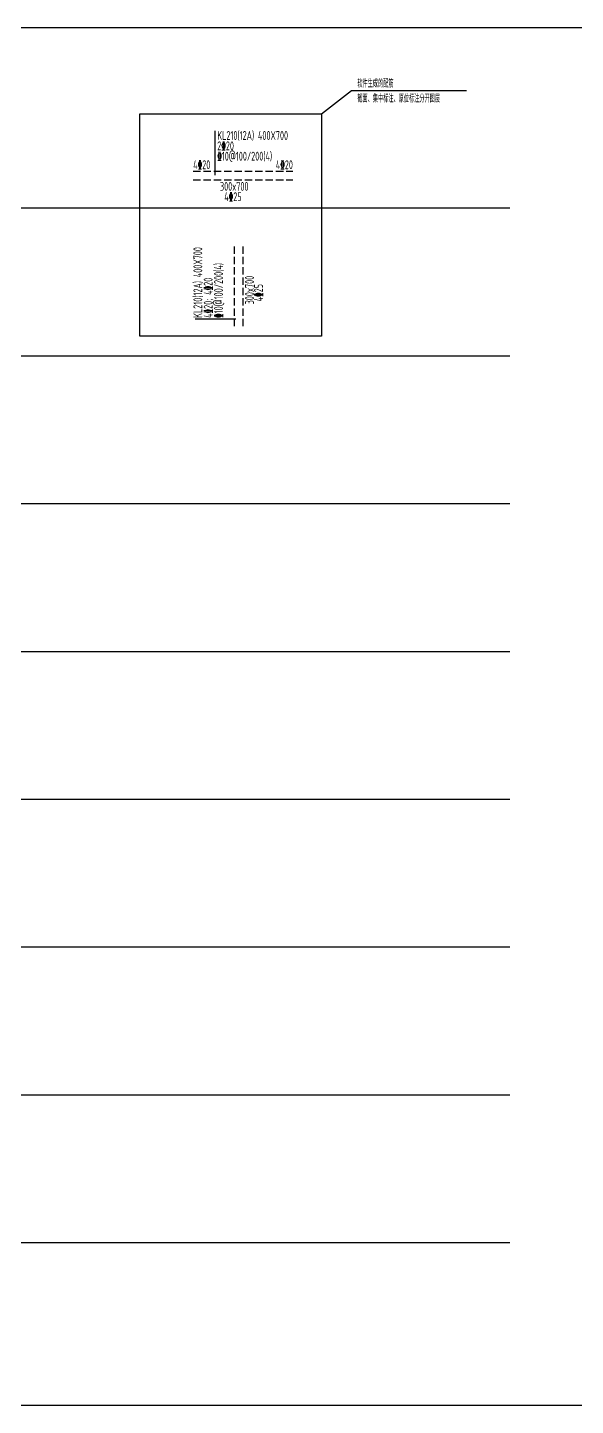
# Model space of a CAD drawing. Extents: x -469675 to 2400000, y -476501 to 2085364.
# Drawn here: x 62966 to 81502, y -250508 to -203900 of the extents above; entities that cross this region are included whole.
import ezdxf

# ---------------------------------------------------------------- set-up
doc = ezdxf.new("R2010")
doc.units = 0
doc.header["$LTSCALE"] = 1000
doc.header["$MEASUREMENT"] = 0
doc.linetypes.add('DASH', pattern=[0.35, 0.25, -0.1])
doc.layers.get('Defpoints').update_dxf_attribs({"linetype": 'CONTINUOUS'})
for name, color, linetype in [('C-BEAM', 4, 'DASH'), ('C-BEAM_J_REIN_HOR', 3, 'CONTINUOUS'), ('C-BEAM_J_REIN_VER', 4, 'CONTINUOUS'), ('C-BEAM_J_TEXT_HOR', 200, 'CONTINUOUS'), ('C-BEAM_J_TEXT_VER', 200, 'CONTINUOUS'), ('C-BEAM_Y_REIN_HOR', 3, 'CONTINUOUS'), ('C-BEAM_Y_REIN_VER', 4, 'CONTINUOUS'), ('C-BEAM_Y_TEXT_HOR', 200, 'CONTINUOUS'), ('C-BEAM_Y_TEXT_VER', 200, 'CONTINUOUS')]:
    doc.layers.add(name, color=color, linetype=linetype)
doc.layers.add('C-注释', color=30, linetype='CONTINUOUS', plot=False)
doc.styles.add('GBSTYLE', font='gbxwxt.shx', dxfattribs={"width": 0.7, "bigfont": 'gbhzfs.shx'})
doc.styles.add('TSSD_Rein', font='tssdeng.shx', dxfattribs={"width": 0.7, "height": 312.5, "bigfont": 'hztxt.shx'})

msp = doc.modelspace()

# ---------------------------------------------------------------- linework, layer by layer
at = {"layer": 'C-BEAM'}
for p, q in [((68569.3501, -208752.788), (71944.4305, -208752.788)), ((68569.3501, -209052.788), (71944.4305, -209052.788)), ((69954.4306, -211304.0914), (69954.4306, -214007.9858)), ((70254.4306, -211304.0914), (70254.4306, -214007.9858))]:
    msp.add_line(p, q, dxfattribs=at)
at = {"layer": 'C-BEAM_J_TEXT_HOR'}
msp.add_line((69307.2607, -208890.9152), (69307.2607, -207387.8296), dxfattribs=at)
at = {"layer": 'C-BEAM_J_TEXT_VER'}
msp.add_line((70008.671, -213767.5657), (68638.336, -213767.5657), dxfattribs=at)
at = {"layer": 'C-注释'}
for points in [[(0, -203899.7526), (151710.7204, -203899.7526), (151710.7204, -250508.4563), (0, -250508.4563)], [(66761.2259, -206822.4404), (72915.1951, -206822.4404), (72915.1951, -214339.1236), (66761.2259, -214339.1236)]]:
    msp.add_lwpolyline(points, close=True, dxfattribs=at)
at = {"layer": 'C-注释', "flags": 128}
msp.add_lwpolyline([(72915.1951, -206822.4404), (73921.8787, -206025.0905), (77819.5737, -206025.0905)], dxfattribs=at)
at = {"layer": 'Defpoints'}
for p, q in [((0, -210000), (79278.6022, -210000)), ((0, -215000), (79278.6022, -215000)), ((0, -220000), (79278.6022, -220000)), ((0, -225000), (79278.6022, -225000)), ((0, -230000), (79278.6022, -230000)), ((0, -235000), (79278.6022, -235000)), ((0, -240000), (79278.6022, -240000)), ((0, -245000), (79278.6022, -245000))]:
    msp.add_line(p, q, dxfattribs=at)

# ---------------------------------------------------------------- texts
at = {"layer": 'C-BEAM_J_REIN_HOR', "style": 'TSSD_Rein', "width": 0.6}
for s, p in [('2%%13220', (69383.8706, -208050.8296)), ('%%13210@100/200(4)', (69383.8706, -208400.8296)), ('4%%13225', (69622.0102, -209771.4584))]:
    msp.add_text(s, height=300, dxfattribs=at).set_placement(p)
at = {"layer": 'C-BEAM_J_REIN_VER', "style": 'TSSD_Rein', "width": 0.6}
for s, p in [('4%%13220; 4%%13220', (69226.3992, -213720.8998)), ('%%13210@100/200(4)', (69576.3992, -213720.8998))]:
    msp.add_text(s, height=300, rotation=90, dxfattribs=at).set_placement(p)
at = {"layer": 'C-BEAM_J_TEXT_HOR', "style": 'TSSD_Rein', "width": 0.6}
msp.add_text('KL210(12A) 400X700', height=300, dxfattribs=at).set_placement((69383.8706, -207700.8296))
at = {"layer": 'C-BEAM_J_TEXT_VER', "style": 'TSSD_Rein', "width": 0.6}
msp.add_text('KL210(12A) 400X700', height=300, rotation=90, dxfattribs=at).set_placement((68876.3992, -213720.8998))
at = {"layer": 'C-BEAM_Y_REIN_HOR', "style": 'TSSD_Rein', "width": 0.6}
for p in [(68570.4658, -208690.3367), (71365.4198, -208690.3367)]:
    msp.add_text('4%%13220', height=300, dxfattribs=at).set_placement(p)
at = {"layer": 'C-BEAM_Y_REIN_VER', "style": 'TSSD_Rein', "width": 0.6}
msp.add_text('4%%13225', height=300, rotation=90, dxfattribs=at).set_placement((70930.3261, -213160.5915))
at = {"layer": 'C-BEAM_Y_TEXT_HOR', "style": 'TSSD_Rein', "width": 0.6}
msp.add_text('300x700', height=300, dxfattribs=at).set_placement((69475.7646, -209422.7424))
at = {"layer": 'C-BEAM_Y_TEXT_VER', "style": 'TSSD_Rein', "width": 0.6}
msp.add_text('300x700', height=300, rotation=90, dxfattribs=at).set_placement((70624.541, -213261.7334))
at = {"layer": 'C-注释', "style": 'GBSTYLE', "width": 0.7}
for s, rotation, p in [('软件生成的配筋', 359.99999995, (74121.8787, -205925.0905)), ('截面、集中标注、原位标注分开图层', 0.00000005, (74121.8787, -206432.9852))]:
    msp.add_text(s, height=250, rotation=rotation, dxfattribs=at).set_placement(p)

doc.saveas('drawing.dxf')
